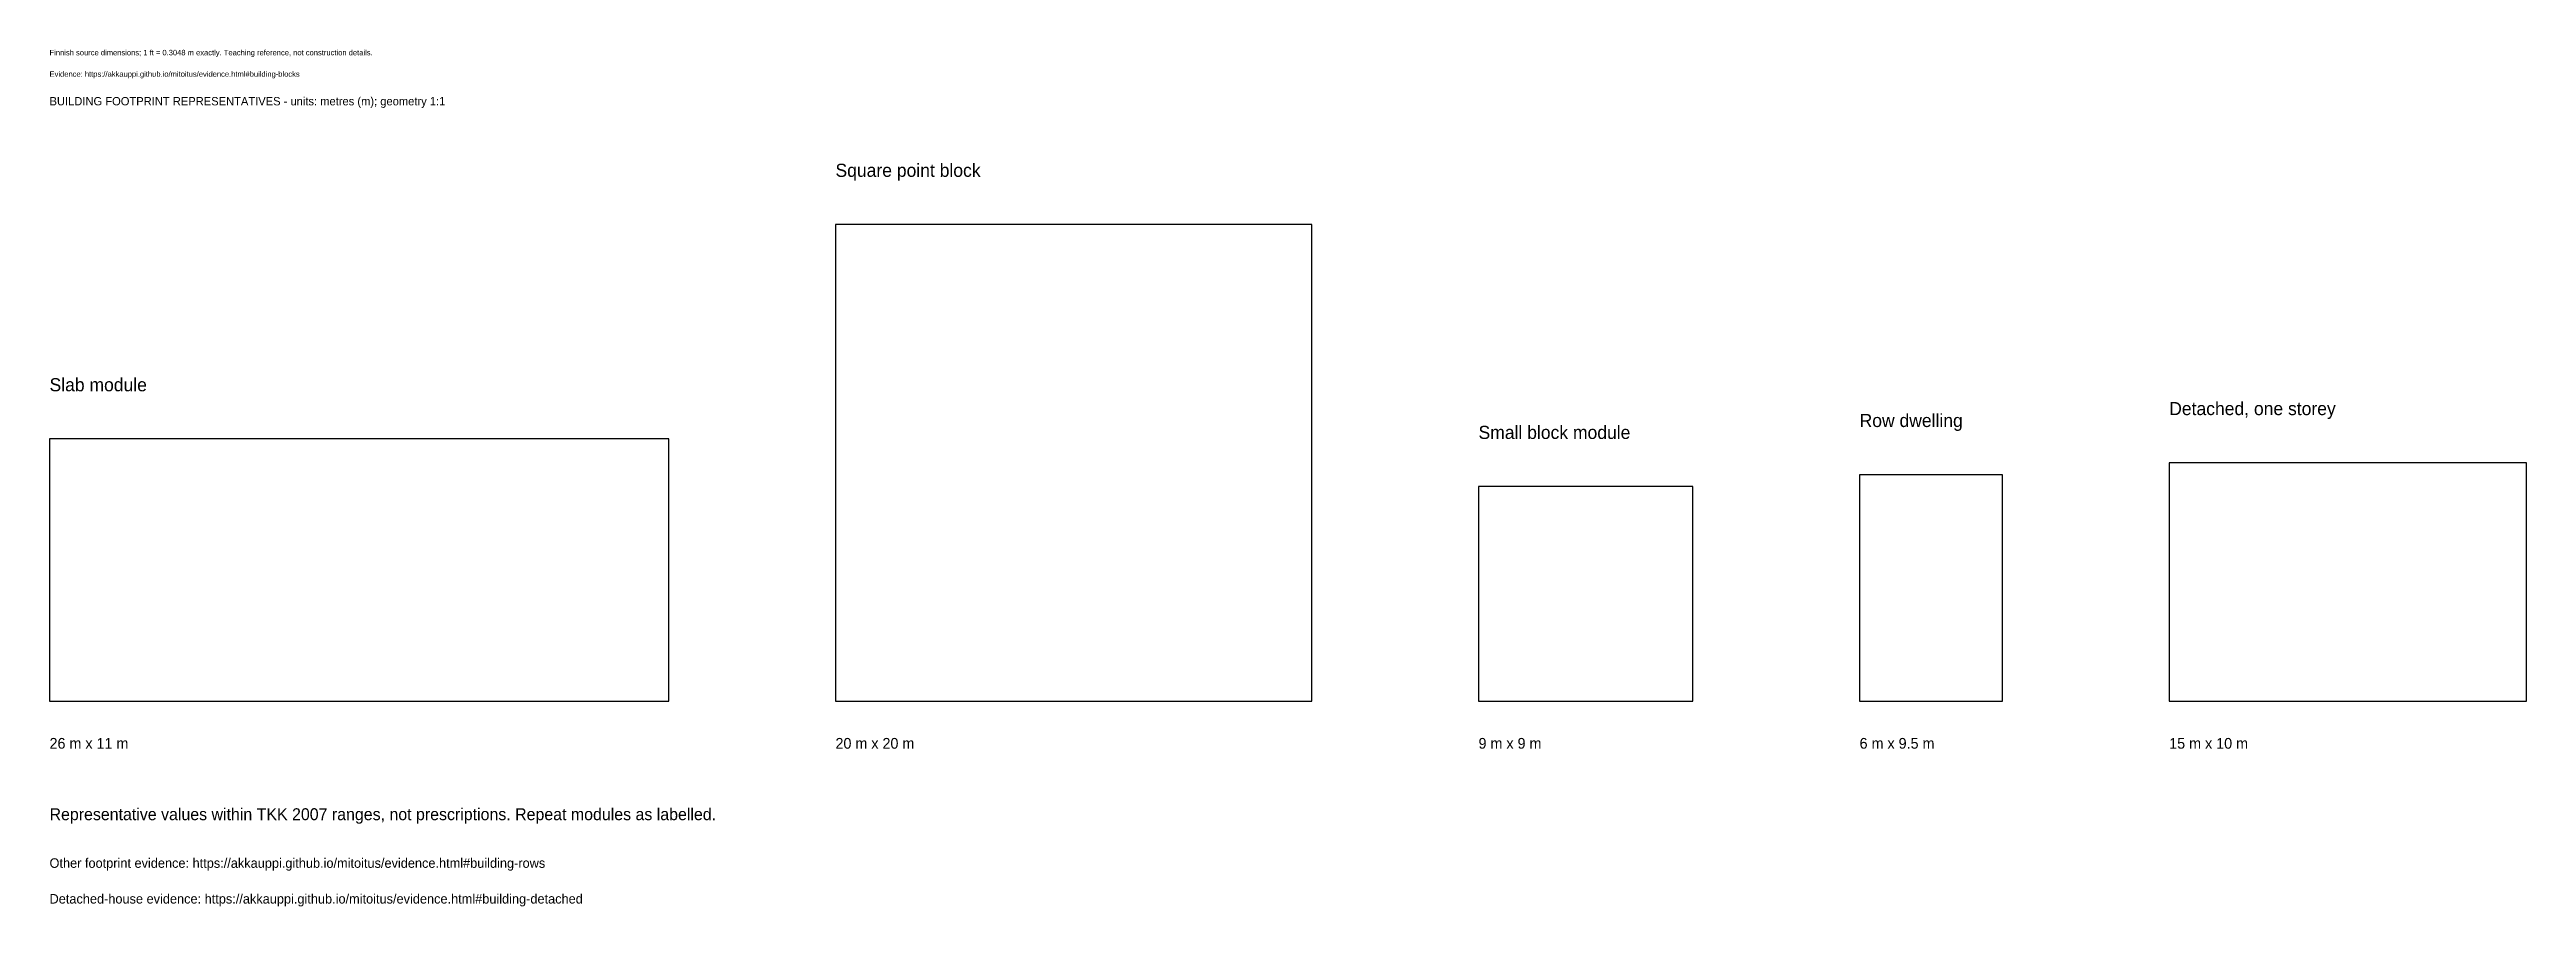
# Model space of a CAD drawing. Header units: metres. Extents: x 0 to 104, y -9 to 27.
import ezdxf

# ---------------------------------------------------------------- set-up
doc = ezdxf.new("R2010")
doc.units = ezdxf.units.M
doc.layers.add('ANNOTATION', color=7, linetype='Continuous')
doc.layers.add('REFERENCE', color=7, linetype='Continuous')

msp = doc.modelspace()

# ---------------------------------------------------------------- linework, layer by layer
at = {"layer": 'REFERENCE'}
for p, q in [((53, 20), (33, 20)), ((33, 20), (33, 0)), ((53, 0), (53, 20)), ((26, 11), (0, 11)), ((0, 11), (0, 0)), ((26, 0), (26, 11)), ((82, 9.5), (76, 9.5)), ((76, 9.5), (76, 0)), ((82, 0), (82, 9.5)), ((104, 10), (89, 10)), ((89, 10), (89, 0)), ((104, 0), (104, 10)), ((69, 9), (60, 9)), ((60, 9), (60, 0)), ((69, 0), (69, 9)), ((0, 0), (26, 0)), ((33, 0), (53, 0)), ((60, 0), (69, 0)), ((76, 0), (82, 0)), ((89, 0), (104, 0))]:
    msp.add_line(p, q, dxfattribs=at)

# ---------------------------------------------------------------- texts
at = {"layer": 'ANNOTATION'}
for s, height, p in [('Finnish source dimensions; 1 ft = 0.3048 m exactly. Teaching reference, not construction details.', 0.23, (0, 27.1)), ('Evidence: https://akkauppi.github.io/mitoitus/evidence.html#building-blocks', 0.23, (0, 26.2)), ('BUILDING FOOTPRINT REPRESENTATIVES - units: metres (m); geometry 1:1', 0.35, (0, 25)), ('Square point block', 0.55, (33, 22)), ('Slab module', 0.55, (0, 13)), ('Detached, one storey', 0.55, (89, 12)), ('Small block module', 0.55, (60, 11)), ('Row dwelling', 0.55, (76, 11.5)), ('26 m x 11 m', 0.45, (0, -2)), ('20 m x 20 m', 0.45, (33, -2)), ('9 m x 9 m', 0.45, (60, -2)), ('6 m x 9.5 m', 0.45, (76, -2)), ('15 m x 10 m', 0.45, (89, -2)), ('Representative values within TKK 2007 ranges, not prescriptions. Repeat modules as labelled.', 0.5, (0, -5)), ('Other footprint evidence: https://akkauppi.github.io/mitoitus/evidence.html#building-rows', 0.4, (0, -7)), ('Detached-house evidence: https://akkauppi.github.io/mitoitus/evidence.html#building-detached', 0.4, (0, -8.5))]:
    msp.add_text(s, height=height, dxfattribs=at).set_placement(p)

doc.saveas('drawing.dxf')
